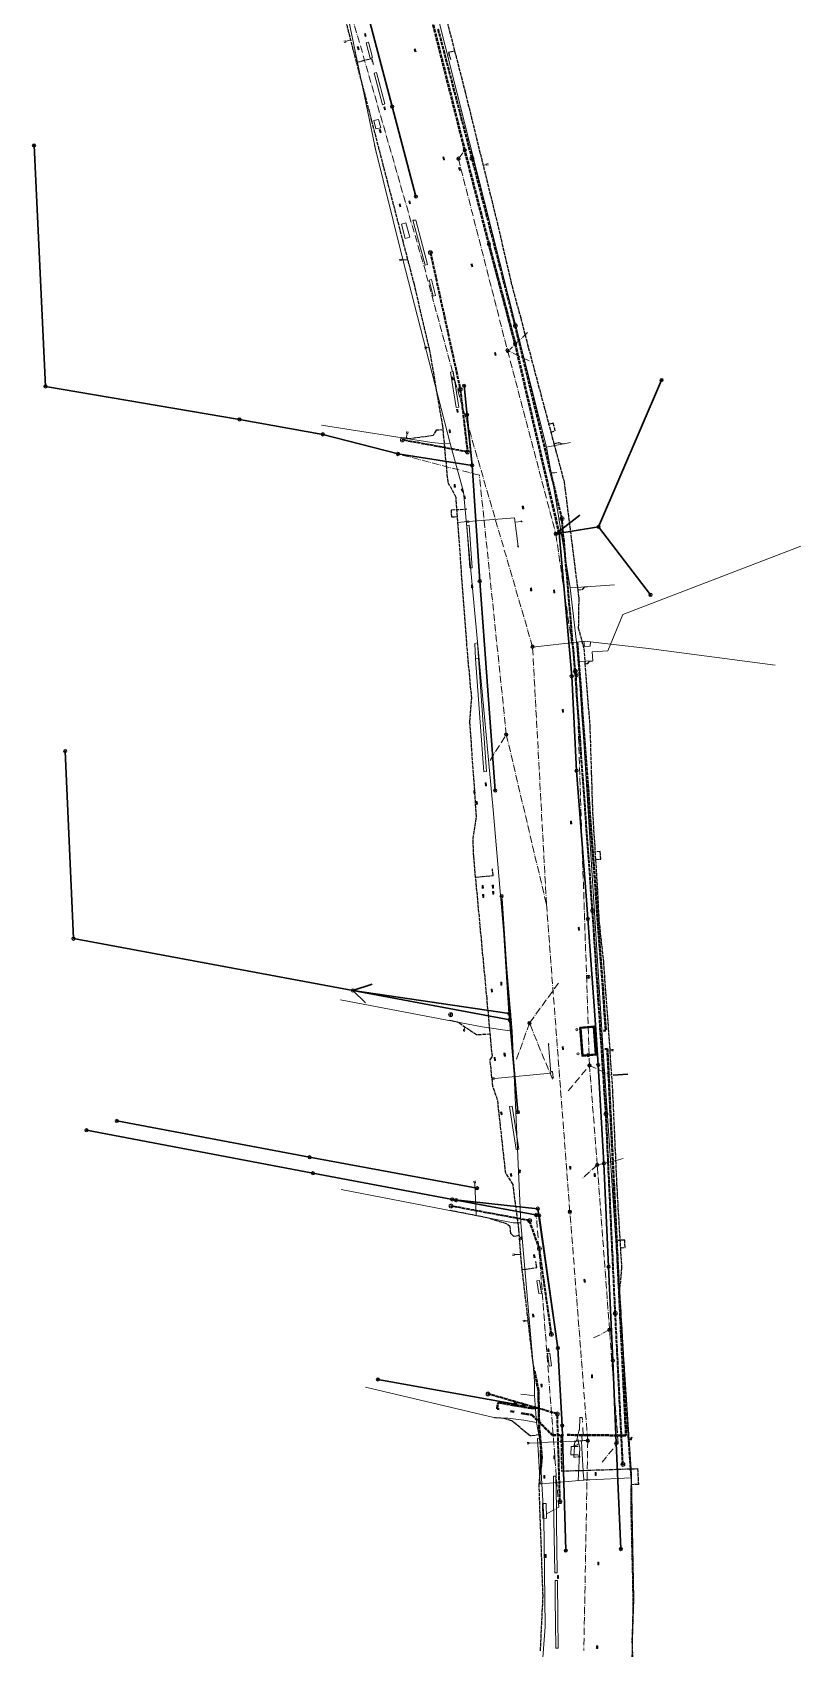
# Model space of a CAD drawing. Header units: metres. Extents: x 105014 to 106600, y 111320 to 118146.
# Drawn here: x 105247 to 105517, y 112180 to 112749 of the extents above; entities that cross this region are included whole.
import ezdxf

# ---------------------------------------------------------------- set-up
doc = ezdxf.new("R2010")
doc.units = ezdxf.units.M
doc.linetypes.add('DASHDOT', pattern=[3.556, 2.54, -0.508, 0, -0.508])
doc.linetypes.add('DASHED', pattern=[1.524, 1.27, -0.254])
for name, color, linetype, lineweight in [('35-RH-ACUE-DOMICILIARIA', 152, 'CONTINUOUS', 9), ('35-RH-ACUE-MATRIZ-PJ', 150, 'DASHED', 40), ('35-RH-ACUE-MENOR-EXIST', 151, 'CONTINUOUS', 13), ('35-RH-ACUE-MENOR-PROY', 5, 'DASHED', 25), ('35-RH-ACUE-NODOS', 5, 'CONTINUOUS', 13), ('35-RH-ACUE-PJ-POZOS', 30, 'CONTINUOUS', 30), ('35-RH-PLUV-COLECTOR', 96, 'CONTINUOUS', 30), ('35-RH-PLUV-INTERCEPTOR', 3, 'DASHED', 40), ('35-RH-PLUV-NODOS', 94, 'CONTINUOUS', 13), ('35-RH-PLUV-RETIRO', 8, 'DASHDOT', 13), ('35-RH-SUDS-ZONAS', 92, 'CONTINUOUS', 20), ('36-RH-SAN-COLECTOR-PROY', 6, 'DASHED', 35), ('36-RH-SAN-POZOS', 216, 'CONTINUOUS', 13)]:
    doc.layers.add(name, color=color, linetype=linetype, lineweight=lineweight)

# ---------------------------------------------------------------- blocks, each defined once
blk = doc.blocks.new('NODO_ACUE')
blk.add_circle((0, 0), 0.4)
blk = doc.blocks.new('POZO_SAN')
for p, q in [((-0.5, 0), (0.5, 0)), ((0, -0.5), (0, 0.5))]:
    blk.add_line(p, q)
blk.add_circle((0, 0), 0.7)
blk = doc.blocks.new('POZO_PLUV')
for p, q in [((-0.42, -0.42), (0.42, 0.42)), ((-0.42, 0.42), (0.42, -0.42))]:
    blk.add_line(p, q)
blk.add_circle((0, 0), 0.6)
blk = doc.blocks.new('SUMIDERO')
for p, q in [((-0.25, -0.2), (-0.25, 0.2)), ((0, -0.2), (0, 0.2)), ((0.25, -0.2), (0.25, 0.2))]:
    blk.add_line(p, q)
blk.add_lwpolyline([(-0.5, -0.2), (0.5, -0.2), (0.5, 0.2), (-0.5, 0.2)], close=True)

msp = doc.modelspace()

# ---------------------------------------------------------------- linework, layer by layer
at = {"layer": '35-RH-ACUE-DOMICILIARIA'}
for points in [[(105356.6351, 112745.9242), (105357.2532, 112746.0901), (105357.3721, 112745.6471), (105356.754, 112745.4812)], [(105357.3127, 112745.8686), (105359.129, 112746.4008)], [(105406.8675, 112702.5178), (105405.7089, 112702.2152)], [(105407.5433, 112702.4442), (105406.921, 112702.2948), (105406.8139, 112702.7408), (105407.4363, 112702.8902)], [(105376.1721, 112669.1068), (105376.8029, 112669.2149), (105376.8804, 112668.7628), (105376.2496, 112668.6547)], [(105376.8416, 112668.9889), (105379.2533, 112669.05)], [(105385.0627, 112638.1958), (105385.6771, 112638.375), (105385.8055, 112637.9346), (105385.1911, 112637.7555)], [(105385.7413, 112638.1548), (105386.6747, 112638.2501)], [(105378.931, 112607.9446), (105378.6114, 112606.2131)], [(105379.29, 112608.522), (105379.1552, 112607.8963), (105378.7069, 112607.9929), (105378.8416, 112608.6185)], [(105400.0682, 112576.8956), (105396.8124, 112576.6256)], [(105400.7289, 112576.7265), (105400.0922, 112576.6613), (105400.0455, 112577.1176), (105400.6822, 112577.1828)], [(105400.7062, 112576.9485), (105416.7227, 112578.2769), (105418.0372, 112568.1384)], [(105416.928, 112576.6932), (105419.1921, 112576.9519)], [(105419.0227, 112577.1358), (105419.3615, 112576.7681)], [(105419.0984, 112577.2055), (105419.4372, 112576.8378)], [(105417.7715, 112568.1881), (105418.191, 112567.916)], [(105417.8275, 112568.2744), (105418.247, 112568.0023)], [(105398.728, 112397.5825), (105398.8382, 112398.213), (105399.29, 112398.134), (105399.1798, 112397.5035)], [(105399.0641, 112398.1735), (105399.1103, 112398.8256)], [(105409.7174, 112380.9823), (105429.5464, 112382.853), (105428.7086, 112393.0505)], [(105428.5392, 112393.2344), (105428.878, 112392.8667)], [(105428.6149, 112393.3041), (105428.9537, 112392.9364)], [(105450.9563, 112390.9692), (105450.2362, 112390.9836)], [(105451.5881, 112390.718), (105450.9485, 112390.74), (105450.9642, 112391.1984), (105451.6038, 112391.1764)], [(105409.0802, 112380.9222), (105408.8263, 112380.8982)], [(105409.7397, 112380.7648), (105409.103, 112380.6996), (105409.0563, 112381.1558), (105409.693, 112381.2211)], [(105429.5048, 112383.3593), (105430.1227, 112383.4174), (105430.3052, 112381.3107)], [(105430.0601, 112381.4248), (105430.3989, 112381.0571)], [(105430.1358, 112381.4946), (105430.4747, 112381.1269)], [(105402.9021, 112344.9025), (105403.0057, 112344.271), (105402.5531, 112344.1967), (105402.4495, 112344.8283)], [(105402.7794, 112344.2339), (105403.2501, 112332.6862)], [(105416.0208, 112319.146), (105416.6557, 112319.2262), (105416.7132, 112318.7712), (105416.0783, 112318.6909)], [(105416.6845, 112318.9987), (105418.9621, 112319.0441)], [(105419.676, 112295.7908), (105420.3116, 112295.8658), (105420.3653, 112295.4103), (105419.7297, 112295.3353)], [(105420.3385, 112295.6381), (105421.5667, 112295.6453)], [(105421.1455, 112252.8556), (105421.7843, 112252.8958), (105421.8131, 112252.438), (105421.1743, 112252.3978)], [(105421.7987, 112252.6669), (105425.9058, 112252.69)]]:
    msp.add_lwpolyline(points, dxfattribs=at)
at = {"layer": '35-RH-ACUE-MATRIZ-PJ'}
for points in [[(105438.8034, 112534.6229), (105448.9039, 112397.7856), (105448.0571, 112397.7231)], [(105448.5013, 112391.2987), (105449.415, 112391.3706), (105455.9633, 112255.3287), (105435.2585, 112255.5268)], [(105425.3688, 112260.2731), (105425.1451, 112271.0671), (105423.8222, 112277.9697)], [(105411.3268, 112264.5788), (105410.5731, 112264.7085), (105410.9669, 112266.9416), (105422.5846, 112264.8927), (105425.2706, 112265.0137)], [(105416.6038, 112263.6586), (105415.3645, 112263.8667)], [(105419.0797, 112263.2083), (105422.8601, 112262.5416), (105430.0608, 112255.4682), (105433.9461, 112255.503)], [(105425.8054, 112242.2479), (105426.3104, 112247.5302), (105425.8836, 112252.9738), (105425.4163, 112257.981), (105425.3771, 112259.8732)]]:
    msp.add_lwpolyline(points, dxfattribs=at)
at = {"layer": '35-RH-ACUE-MENOR-EXIST'}
for points in [[(105388.07, 112761.24), (105400.8118, 112710.7836)], [(105388.07, 112761.24), (105400.8118, 112710.7836)], [(105358.3047, 112753.6683), (105368.2054, 112706.2943)], [(105367.436, 112709.3764), (105377.3653, 112669.5964)], [(105400.8118, 112710.7836), (105427.99, 112603.16)], [(105400.8118, 112710.7836), (105422.059, 112626.6462)], [(105400.8118, 112710.7836), (105427.99, 112603.16)], [(105400.8118, 112710.7836), (105422.059, 112626.6462)], [(105377.3653, 112669.5964), (105394.13, 112604.43)], [(105348.87, 112610.86), (105387.64, 112604.79)], [(105348.87, 112610.86), (105387.64, 112604.79)], [(105387.64, 112604.79), (105392.32, 112604.33), (105394.13, 112604.43)], [(105387.64, 112604.79), (105392.32, 112604.33), (105394.13, 112604.43)], [(105394.13, 112604.43), (105398.76, 112587.34)], [(105394.13, 112604.43), (105398.76, 112587.34)], [(105427.99, 112603.16), (105436.4082, 112604.7976)], [(105427.99, 112603.16), (105429.66, 112594.04)], [(105427.99, 112603.16), (105429.66, 112594.04)], [(105429.66, 112594.04), (105430.82, 112594.13), (105431.682, 112594.143)], [(105429.66, 112594.04), (105430.84, 112587.53)], [(105429.66, 112594.04), (105430.84, 112587.53)], [(105398.76, 112587.34), (105409.23, 112475.44), (105415.93, 112397.57)], [(105398.76, 112587.34), (105409.23, 112475.44), (105415.93, 112397.57)], [(105430.84, 112587.53), (105436.27, 112553.6)], [(105430.84, 112587.53), (105436.27, 112553.6)], [(105439.37, 112527.65), (105444.31, 112527.92), (105444.11, 112531.1), (105449.552, 112531.44), (105454.88, 112544.207), (105517.4282, 112568.3297)], [(105451.9494, 112554.7015), (105440.31, 112553.82), (105436.27, 112553.6)], [(105441.98, 112553.98), (105440.31, 112553.82), (105436.27, 112553.6)], [(105436.27, 112553.6), (105438.5488, 112534.5241), (105439.37, 112527.65)], [(105436.27, 112553.6), (105438.5488, 112534.5241), (105439.37, 112527.65)], [(105423.0155, 112532.7755), (105438.5488, 112534.5241), (105439.49, 112534.63)], [(105439.49, 112534.63), (105441.55, 112534.86), (105445.4027, 112534.409)], [(105441.1138, 112534.8029), (105441.3459, 112532.9894), (105443.3243, 112533.0293), (105443.5118, 112534.6303)], [(105445.4027, 112534.409), (105450.6773, 112533.7915), (105464.87, 112532.13), (105508.4054, 112526.344)], [(105439.37, 112527.65), (105447.77, 112392.29), (105457.86, 112241.68)], [(105355.55, 112408.67), (105405.36, 112399.17)], [(105355.55, 112408.67), (105405.36, 112399.17)], [(105405.36, 112399.17), (105415.93, 112397.57)], [(105405.36, 112399.17), (105415.93, 112397.57)], [(105418.93, 112330.17), (105415.93, 112397.57)], [(105418.93, 112330.17), (105415.93, 112397.57)], [(105413.37, 112330.73), (105355.7077, 112341.8838)], [(105413.37, 112330.73), (105355.7077, 112341.8838)], [(105418.93, 112330.17), (105416.27, 112330.12), (105413.37, 112330.73)], [(105423.8, 112269.3), (105423.8, 112274.23), (105423.54, 112277.52), (105418.93, 112330.17)], [(105364.26, 112272.34), (105409.47, 112261.62), (105414.33, 112261.43), (105419.99, 112260.74)], [(105364.26, 112272.34), (105409.47, 112261.62), (105414.33, 112261.43), (105419.99, 112260.74)], [(105423.8, 112269.3), (105420.19, 112269.76), (105419.01, 112269.9)], [(105423.8, 112269.3), (105420.19, 112269.76), (105419.01, 112269.9)], [(105424.46, 112259.88), (105423.8, 112269.3)], [(105424.46, 112259.88), (105423.8, 112269.3)], [(105419.99, 112260.74), (105424.46, 112259.88)], [(105419.99, 112260.74), (105424.46, 112259.88)], [(105425.56, 112254.34), (105424.46, 112259.88)], [(105425.56, 112254.34), (105424.46, 112259.88)], [(105439.5482, 112257.338), (105439.76, 112261.63)], [(105439.5482, 112257.338), (105439.76, 112261.63)], [(105440.58, 112261.65), (105439.76, 112261.63)], [(105440.58, 112261.65), (105439.76, 112261.63)], [(105440.62, 112260.88), (105440.58, 112261.65)], [(105440.62, 112260.88), (105440.58, 112261.65)], [(105440.64, 112260.45), (105440.67, 112260.02)], [(105440.64, 112260.45), (105440.67, 112260.02)], [(105425.56, 112254.34), (105424.86, 112254.31)], [(105425.56, 112254.34), (105424.86, 112254.31)], [(105424.86, 112254.31), (105425.78, 112238.31)], [(105424.86, 112254.31), (105425.78, 112238.31)], [(105425.62, 112252.82), (105425.56, 112254.34)], [(105425.62, 112252.82), (105425.56, 112254.34)], [(105425.62, 112252.82), (105437.67, 112253.35)], [(105425.62, 112252.82), (105437.67, 112253.35)], [(105437.67, 112253.35), (105437.96, 112253.35)], [(105437.67, 112253.35), (105437.96, 112253.35)], [(105437.9493, 112252.9554), (105437.8111, 112252.5148)], [(105437.9493, 112252.9554), (105437.8111, 112252.5148)], [(105438.0489, 112252.9237), (105437.8536, 112252.9859)], [(105438.0489, 112252.9237), (105437.8536, 112252.9859)], [(105438.0577, 112252.6938), (105437.8624, 112252.756)], [(105438.0577, 112252.6938), (105437.8624, 112252.756)], [(105438.0696, 112253.0522), (105437.9493, 112252.9554)], [(105438.0696, 112253.0522), (105437.9493, 112252.9554)], [(105437.96, 112253.35), (105438.85, 112253.38)], [(105437.96, 112253.35), (105438.85, 112253.38)], [(105438.0036, 112253.1332), (105438.1331, 112252.9744)], [(105438.0036, 112253.1332), (105438.1331, 112252.9744)], [(105438.0696, 112253.0522), (105438.4262, 112253.3457)], [(105438.6636, 112253.7418), (105438.4262, 112253.3457)], [(105438.6636, 112253.7418), (105438.4262, 112253.3457)], [(105438.5786, 112253.7991), (105438.7491, 112253.6853)], [(105438.5786, 112253.7991), (105438.7491, 112253.6853)], [(105439.2215, 112256.4405), (105438.6639, 112253.7422)], [(105439.2215, 112256.4405), (105438.6639, 112253.7422)], [(105439.2215, 112256.4405), (105438.6639, 112253.7422)], [(105438.85, 112253.38), (105439.6, 112253.4)], [(105438.85, 112253.38), (105439.6, 112253.4)], [(105439.1719, 112253.9469), (105439.1898, 112253.623), (105439.7044, 112250.947), (105439.1001, 112239.4532)], [(105439.3131, 112256.7966), (105439.2215, 112256.4405)], [(105439.3131, 112256.7966), (105439.2215, 112256.4405)], [(105439.3887, 112252.5889), (105439.302, 112253.0398)], [(105439.3887, 112252.5889), (105439.302, 112253.0398)], [(105439.3131, 112256.7966), (105439.343, 112256.9133)], [(105439.3131, 112256.7966), (105439.343, 112256.9133)], [(105439.3131, 112256.7966), (105439.343, 112256.9133)], [(105439.3131, 112256.7966), (105439.343, 112256.9133)], [(105439.4094, 112257.0138), (105439.343, 112256.9133)], [(105439.4094, 112257.0138), (105439.343, 112256.9133)], [(105439.4094, 112257.0138), (105439.343, 112256.9133)], [(105439.4094, 112257.0138), (105439.343, 112256.9133)], [(105439.5142, 112256.9866), (105439.3436, 112257.1003)], [(105439.5142, 112256.9866), (105439.3436, 112257.1003)], [(105439.5142, 112256.9866), (105439.3436, 112257.1003)], [(105439.5142, 112256.9866), (105439.3436, 112257.1003)], [(105439.4372, 112257.0561), (105439.3981, 112256.9968)], [(105439.4372, 112257.0561), (105439.3981, 112256.9968)], [(105439.4372, 112257.0561), (105439.3981, 112256.9968)], [(105439.4372, 112257.0561), (105439.3981, 112256.9968)], [(105439.4094, 112257.0138), (105439.4485, 112257.0731)], [(105439.4094, 112257.0138), (105439.4485, 112257.0731)], [(105439.4094, 112257.0138), (105439.4485, 112257.0731)], [(105439.4094, 112257.0138), (105439.4485, 112257.0731)], [(105439.4284, 112257.3538), (105439.6316, 112257.3269)], [(105439.4284, 112257.3538), (105439.6316, 112257.3269)], [(105439.4284, 112257.3538), (105439.6316, 112257.3269)], [(105439.4284, 112257.3538), (105439.6316, 112257.3269)], [(105439.4372, 112257.0561), (105439.5035, 112257.1566)], [(105439.4372, 112257.0561), (105439.5035, 112257.1566)], [(105439.4372, 112257.0561), (105439.5035, 112257.1566)], [(105439.4372, 112257.0561), (105439.5035, 112257.1566)], [(105439.5482, 112257.338), (105439.5035, 112257.1566)], [(105439.5482, 112257.338), (105439.5035, 112257.1566)], [(105439.5482, 112257.338), (105439.5035, 112257.1566)], [(105439.5482, 112257.338), (105439.5035, 112257.1566)], [(105439.6, 112253.4), (105440.27, 112253.42)], [(105439.6, 112253.4), (105440.27, 112253.42)], [(105440.55, 112253.44), (105440.27, 112253.42)], [(105440.55, 112253.44), (105440.27, 112253.42)], [(105440.47, 112250.83), (105440.27, 112253.42)], [(105440.55, 112253.44), (105440.43, 112254.97), (105440.88, 112255.72), (105440.78, 112257.68)], [(105440.8, 112253.46), (105440.55, 112253.44)], [(105440.8, 112253.46), (105440.55, 112253.44)], [(105440.76, 112258.1), (105440.78, 112257.68)], [(105440.76, 112258.1), (105440.78, 112257.68)], [(105440.8, 112253.46), (105441.18, 112253.51)], [(105440.8, 112253.46), (105441.18, 112253.51)], [(105441.18, 112253.51), (105441.49, 112253.55)], [(105441.18, 112253.51), (105441.49, 112253.55)], [(105441.49, 112253.55), (105441.67, 112253.58)], [(105441.49, 112253.55), (105441.67, 112253.58)], [(105441.67, 112253.58), (105442.37, 112253.62)], [(105441.67, 112253.58), (105442.37, 112253.62)], [(105442.37, 112253.62), (105442.55, 112253.61)], [(105442.37, 112253.62), (105442.55, 112253.61)], [(105425.71, 112248.61), (105425.72, 112250.13)], [(105425.71, 112248.61), (105425.72, 112250.13)], [(105427.55, 112188.05), (105427.04, 112226.54), (105426.3279, 112238.3567), (105425.71, 112248.61)], [(105439.0978, 112248.5156), (105436.5983, 112248.5621), (105436.6522, 112251.4616), (105439.1517, 112251.4151)], [(105439.0978, 112248.5156), (105436.5983, 112248.5621), (105436.6522, 112251.4616), (105439.1517, 112251.4151)], [(105439.0978, 112248.5156), (105436.5983, 112248.5621), (105436.6522, 112251.4616), (105439.1517, 112251.4151)], [(105439.0978, 112248.5156), (105436.5983, 112248.5621), (105436.6522, 112251.4616), (105439.1517, 112251.4151)], [(105439.0978, 112248.5156), (105436.5983, 112248.5621), (105436.6522, 112251.4616), (105439.1517, 112251.4151)], [(105439.0978, 112248.5156), (105436.5983, 112248.5621), (105436.6522, 112251.4616), (105439.1517, 112251.4151)], [(105437.6953, 112248.1688), (105437.4904, 112248.1643)], [(105437.6953, 112248.1688), (105437.4904, 112248.1643)], [(105437.6953, 112248.1688), (105437.4904, 112248.1643)], [(105437.6953, 112248.1688), (105437.4904, 112248.1643)], [(105437.7975, 112251.3924), (105437.5928, 112248.1665)], [(105437.7975, 112251.3924), (105437.5928, 112248.1665)], [(105437.7975, 112251.3924), (105437.5928, 112248.1665)], [(105437.7975, 112251.3924), (105437.5928, 112248.1665)], [(105437.5928, 112248.1665), (105437.6031, 112247.7049)], [(105437.5928, 112248.1665), (105437.6031, 112247.7049)], [(105437.5928, 112248.1665), (105437.6031, 112247.7049)], [(105437.5928, 112248.1665), (105437.6031, 112247.7049)], [(105438.0648, 112247.7152), (105437.6031, 112247.7049)], [(105438.0648, 112247.7152), (105437.6031, 112247.7049)], [(105438.0648, 112247.7152), (105437.6031, 112247.7049)], [(105438.0648, 112247.7152), (105437.6031, 112247.7049)], [(105437.6525, 112251.7474), (105437.9261, 112251.7239), (105437.8128, 112252.0092), (105437.6525, 112251.7474)], [(105437.6525, 112251.7474), (105437.9261, 112251.7239), (105437.8128, 112252.0092), (105437.6525, 112251.7474)], [(105437.6525, 112251.7474), (105437.9261, 112251.7239), (105437.8128, 112252.0092), (105437.6525, 112251.7474)], [(105437.6525, 112251.7474), (105437.9261, 112251.7239), (105437.8128, 112252.0092), (105437.6525, 112251.7474)], [(105437.6945, 112251.398), (105437.9005, 112251.3868)], [(105437.6945, 112251.398), (105437.9005, 112251.3868)], [(105437.6996, 112252.2945), (105437.9731, 112252.271), (105437.8128, 112252.0092), (105437.6996, 112252.2945)], [(105437.6996, 112252.2945), (105437.9731, 112252.271), (105437.8128, 112252.0092), (105437.6996, 112252.2945)], [(105437.6996, 112252.2945), (105437.9731, 112252.271), (105437.8128, 112252.0092), (105437.6996, 112252.2945)], [(105437.6996, 112252.2945), (105437.9731, 112252.271), (105437.8128, 112252.0092), (105437.6996, 112252.2945)], [(105437.7132, 112252.1466), (105437.9195, 112252.1474)], [(105437.7132, 112252.1466), (105437.9195, 112252.1474)], [(105437.7132, 112252.1466), (105437.9195, 112252.1474)], [(105437.7132, 112252.1466), (105437.9195, 112252.1474)], [(105437.9313, 112252.0517), (105437.7263, 112252.0539)], [(105437.9313, 112252.0517), (105437.7263, 112252.0539)], [(105437.7282, 112252.016), (105437.9342, 112252.0047)], [(105437.7282, 112252.016), (105437.9342, 112252.0047)], [(105437.9401, 112251.8218), (105437.7351, 112251.824)], [(105437.9401, 112251.8218), (105437.7351, 112251.824)], [(105437.7975, 112251.3924), (105437.8312, 112252.0104)], [(105437.7975, 112251.3924), (105437.8312, 112252.0104)], [(105437.8288, 112252.0533), (105437.8111, 112252.5148)], [(105437.8128, 112252.0092), (105437.8199, 112252.2849)], [(105437.8128, 112252.0092), (105437.8199, 112252.2849)], [(105437.8128, 112252.0092), (105437.8199, 112252.2849)], [(105437.8128, 112252.0092), (105437.8199, 112252.2849)], [(105438.127, 112251.6843), (105437.8144, 112251.7014)], [(105438.127, 112251.6843), (105437.8144, 112251.7014)], [(105438.127, 112251.6843), (105437.8144, 112251.7014)], [(105438.127, 112251.6843), (105437.8144, 112251.7014)], [(105438.127, 112251.6843), (105437.8144, 112251.7014)], [(105438.127, 112251.6843), (105437.8144, 112251.7014)], [(105437.8376, 112251.8234), (105437.8199, 112252.2849)], [(105437.8376, 112251.8234), (105437.8199, 112252.2849)], [(105438.0625, 112247.8176), (105438.0671, 112247.6127)], [(105438.0625, 112247.8176), (105438.0671, 112247.6127)], [(105438.0625, 112247.8176), (105438.0671, 112247.6127)], [(105438.0625, 112247.8176), (105438.0671, 112247.6127)], [(105438.0648, 112247.7148), (105439.463, 112247.7763)], [(105438.0648, 112247.7148), (105439.463, 112247.7763)], [(105438.0648, 112247.7148), (105439.943, 112247.7718)], [(105438.0648, 112247.7148), (105439.943, 112247.7718)], [(105438.0648, 112247.7148), (105439.943, 112247.7718)], [(105438.0648, 112247.7148), (105439.943, 112247.7718)], [(105438.1214, 112251.5813), (105438.1326, 112251.7873)], [(105438.1214, 112251.5813), (105438.1326, 112251.7873)], [(105438.1214, 112251.5813), (105438.1326, 112251.7873)], [(105438.1214, 112251.5813), (105438.1326, 112251.7873)], [(105438.1214, 112251.5813), (105438.1326, 112251.7873)], [(105438.1214, 112251.5813), (105438.1326, 112251.7873)], [(105438.127, 112251.6843), (105438.7312, 112252.0488)], [(105438.127, 112251.6843), (105438.7312, 112252.0488)], [(105438.127, 112251.6843), (105438.7312, 112252.0488)], [(105438.127, 112251.6843), (105438.7312, 112252.0488)], [(105439.1396, 112252.2259), (105438.7312, 112252.0488)], [(105439.1396, 112252.2259), (105438.7312, 112252.0488)], [(105439.1396, 112252.2259), (105438.7312, 112252.0488)], [(105439.1396, 112252.2259), (105438.7312, 112252.0488)], [(105439.1202, 112252.3272), (105439.1591, 112252.1246)], [(105439.1202, 112252.3272), (105439.1591, 112252.1246)], [(105439.1396, 112252.2259), (105439.4471, 112252.285)], [(105439.1396, 112252.2259), (105439.4471, 112252.285)], [(105439.49, 112252.6083), (105439.2874, 112252.5694)], [(105439.49, 112252.6083), (105439.2874, 112252.5694)], [(105439.2946, 112247.8201), (105439.5682, 112247.7966), (105439.4549, 112248.0819), (105439.2946, 112247.8201)], [(105439.2946, 112247.8201), (105439.5682, 112247.7966), (105439.4549, 112248.0819), (105439.2946, 112247.8201)], [(105439.3417, 112248.3672), (105439.6152, 112248.3437), (105439.4549, 112248.0819), (105439.3417, 112248.3672)], [(105439.3417, 112248.3672), (105439.6152, 112248.3437), (105439.4549, 112248.0819), (105439.3417, 112248.3672)], [(105439.3417, 112248.3672), (105439.6152, 112248.3437), (105439.4549, 112248.0819), (105439.3417, 112248.3672)], [(105439.3417, 112248.3672), (105439.6152, 112248.3437), (105439.4549, 112248.0819), (105439.3417, 112248.3672)], [(105439.3887, 112252.5889), (105439.5055, 112251.9811)], [(105439.3887, 112252.5889), (105439.5055, 112251.9811)], [(105439.6068, 112252.0006), (105439.4042, 112251.9616)], [(105439.6068, 112252.0006), (105439.4042, 112251.9616)], [(105441.07, 112240.32), (105441.03, 112240.75), (105440.47, 112250.83)], [(105457.86, 112241.68), (105457.89, 112240.46)], [(105457.86, 112241.68), (105457.89, 112240.46)], [(105425.78, 112238.31), (105426.3279, 112238.3567), (105440.91, 112239.6)], [(105440.91, 112239.6), (105441.14, 112239.63)], [(105440.91, 112239.6), (105441.14, 112239.63)], [(105441.14, 112239.63), (105441.07, 112240.32)], [(105441.14, 112239.63), (105441.07, 112240.32)], [(105441.14, 112239.63), (105441.5, 112239.68)], [(105441.14, 112239.63), (105441.5, 112239.68)], [(105441.5, 112239.68), (105442.5056, 112239.7279), (105443.2333, 112239.7625), (105457.89, 112240.46)], [(105457.89, 112240.46), (105458.71, 112197.91)], [(105457.89, 112240.46), (105458.71, 112197.91)], [(105458.71, 112197.91), (105457.99, 112176.35), (105457.74, 112172.36), (105454, 112120.94), (105452.1, 112096.01)], [(105426.42, 112174.13), (105427.55, 112188.05)]]:
    msp.add_lwpolyline(points, dxfattribs=at)
at = {"layer": '35-RH-ACUE-MENOR-PROY'}
for points in [[(105386.9695, 112776.3861), (105395.6709, 112742.5019), (105399.2767, 112728.4609), (105410.5995, 112682.2575), (105415.7658, 112660.094), (105418.9178, 112648.5512), (105421.5892, 112638.264), (105429.5184, 112608.4388), (105430.6204, 112604.2971), (105431.19, 112602.1617), (105434.1838, 112590.9043), (105434.4311, 112588.9437), (105436.993, 112568.6972), (105438.9787, 112552.8903), (105439.3505, 112549.9408), (105439.1756, 112539.5811), (105441.0873, 112532.3053), (105441.5126, 112526.9139), (105443.2499, 112504.8526), (105443.757, 112488.3428), (105444.1848, 112474.5592), (105445.8461, 112448.3893), (105446.4193, 112436.6448), (105448.0086, 112422.0056), (105449.7275, 112398.5468), (105451.2002, 112376.6355), (105451.4097, 112371.9678), (105452.6574, 112344.0199), (105452.8697, 112339.8332), (105453.9853, 112321.377), (105454.4104, 112314.3454), (105453.6523, 112306.3473), (105455.6594, 112272.607), (105456.64, 112255.0476), (105456.7908, 112252.5526), (105457.7426, 112239.8133), (105457.6296, 112230.4518), (105458.2562, 112204.2735), (105458.4003, 112193.8377), (105458.0398, 112182.8876), (105458.4851, 112170.9065)], [(105425.8733, 112179.5634), (105426.7743, 112198.9107), (105425.386, 112237.8607), (105426.3104, 112247.5302), (105425.8836, 112252.9738), (105425.4163, 112257.981), (105425.1451, 112271.0671), (105423.2867, 112280.7637), (105419.456, 112313.7169), (105419.2036, 112315.8822), (105419.2036, 112315.8822), (105418.2859, 112327.8361), (105416.2109, 112343.5978), (105413.6258, 112347.6863), (105410.7976, 112373.4364), (105409.117, 112378.1429), (105408.1293, 112387.5048), (105408.9534, 112388.6878), (105408.4228, 112394.349), (105408.1027, 112397.7786), (105407.0593, 112408.9612), (105403.0638, 112451.8022), (105402.391, 112458.99), (105402.1558, 112465.2598), (105403.3644, 112473.1563), (105401.0202, 112506.4932), (105401.6796, 112514.7038), (105400.01, 112532.9105), (105396.669, 112578.5867), (105396.1671, 112585.4477), (105393.335, 112590.8122), (105393.0405, 112593.968), (105391.8703, 112606.5091), (105391.4922, 112610.5612), (105386.9627, 112637.0243), (105381.4929, 112660.3032), (105377.6331, 112675.163), (105370.691, 112701.8888), (105366.544, 112717.8541), (105361.1677, 112738.5522), (105358.4748, 112748.9194), (105356.9812, 112755.3645)], [(105395.6709, 112742.5019), (105394.6038, 112742.216), (105393.5367, 112741.9301), (105394.1832, 112739.578)], [(105361.1676, 112738.5522), (105362.8303, 112738.984), (105366.4667, 112739.9286), (105367.0295, 112737.7244)], [(105429.5184, 112608.4388), (105431.0891, 112608.8547), (105430.3829, 112611.5415), (105428.6046, 112611.0597)], [(105391.614, 112609.2562), (105389.1282, 112609.0338), (105388.0791, 112607.1769), (105379.9056, 112606.041), (105379.9056, 112606.041), (105376.8088, 112606.4858)], [(105430.6204, 112604.2971), (105432.4196, 112604.7532), (105433.2848, 112604.2384), (105434.1619, 112604.3675)], [(105396.669, 112578.5867), (105395.6689, 112578.5302), (105394.6688, 112578.4736), (105394.5194, 112581.0503), (105399.9111, 112581.3706)], [(105438.9787, 112552.8903), (105440.8204, 112553.1217), (105441.4738, 112553.9294), (105442.4625, 112554.0356)], [(105441.5126, 112526.9139), (105442.0387, 112526.9546), (105442.5648, 112526.9952), (105443.177, 112527.8461), (105444.1702, 112527.8901)], [(105445.2339, 112458.0341), (105447.0996, 112458.1356), (105446.9162, 112460.791), (105444.4703, 112460.6395)], [(105403.0638, 112451.8022), (105405.2954, 112452.0234), (105409.1676, 112452.4072), (105408.9518, 112454.736)], [(105408.2167, 112396.557), (105403.3788, 112396.2679), (105396.6158, 112400.8117), (105393.8422, 112401.3487)], [(105418.4524, 112325.667), (105417.3612, 112325.5244), (105416.4627, 112325.407), (105415.4411, 112326.333), (105415.2427, 112328.7133), (105413.8633, 112329.8572), (105407.0441, 112331.9641), (105394.1484, 112334.4481), (105394.1484, 112334.4481)], [(105453.9828, 112321.3811), (105455.6379, 112321.4711), (105455.5038, 112324.0804), (105454.0737, 112323.9962), (105453.1693, 112323.9439)], [(105419.456, 112313.7169), (105420.8166, 112313.908), (105424.5459, 112314.4318), (105424.2519, 112316.6119)], [(105411.3268, 112264.5788), (105410.5731, 112264.7085), (105410.9669, 112266.9416), (105422.5846, 112264.8927), (105425.2706, 112265.0137)], [(105425.6465, 112255.5141), (105422.1852, 112255.1911), (105415.7633, 112260.5168), (105413.1073, 112261.3374), (105409.6748, 112261.5832)], [(105416.6038, 112263.6586), (105415.3645, 112263.8667)], [(105419.0797, 112263.2083), (105422.8601, 112262.5416), (105430.0608, 112255.4682), (105433.9461, 112255.503)], [(105433.0409, 112255.4949), (105433.2702, 112242.8163)], [(105433.2702, 112242.8163), (105433.2702, 112242.8163), (105458.9658, 112243.6396), (105460.0294, 112243.6736), (105460.3373, 112238.0514), (105457.724, 112238.0148)]]:
    msp.add_lwpolyline(points, dxfattribs=at)
at = {"layer": '35-RH-ACUE-PJ-POZOS'}
for points in [[(105439.7624, 112398.9421), (105444.849, 112399.3109), (105445.5801, 112389.2274), (105440.4935, 112388.8586), (105439.7624, 112398.9421)], [(105440.0833, 112398.6646), (105444.5715, 112398.99), (105445.2592, 112389.5049), (105440.771, 112389.1795), (105440.0833, 112398.6646)]]:
    msp.add_lwpolyline(points, close=True, dxfattribs=at)
at = {"layer": '35-RH-PLUV-COLECTOR'}
for points in [[(105373.6746, 112722.9308), (105365.2989, 112754.5805)], [(105373.6746, 112722.9308), (105365.2989, 112754.5805)], [(105382.0503, 112691.2812), (105373.6746, 112722.9308)], [(105382.0503, 112691.2812), (105373.6746, 112722.9308)], [(105251.687, 112624.491), (105247.6802, 112709.3021)], [(105319.953, 112612.862), (105251.687, 112624.491)], [(105398.9786, 112624.7271), (105401.83, 112596.71)], [(105446.3089, 112575.058), (105468.4865, 112626.7188)], [(105349.296, 112607.617), (105319.953, 112612.862)], [(105400.0139, 112614.4714), (105401.83, 112596.71)], [(105375.7435, 112600.7139), (105349.296, 112607.617)], [(105401.83, 112596.71), (105375.732, 112600.707)], [(105401.83, 112596.71), (105375.732, 112600.707)], [(105404.4791, 112556.0109), (105401.83, 112596.71)], [(105404.4791, 112556.0109), (105401.83, 112596.71)], [(105439.7452, 112579.1428), (105431.2659, 112572.6146), (105446.3089, 112575.058)], [(105436.8514, 112522.498), (105432.4202, 112572.8773)], [(105436.8514, 112522.498), (105432.4202, 112572.8773)], [(105446.3089, 112575.058), (105464.573, 112551.139)], [(105409.9553, 112482.2666), (105404.4791, 112556.0109)], [(105409.9553, 112482.2666), (105404.4791, 112556.0109)], [(105438.5737, 112489.262), (105436.8514, 112522.498)], [(105438.5737, 112489.262), (105436.8514, 112522.498)], [(105258.648, 112496.174), (105261.514, 112430.163), (105261.514, 112430.163)], [(105442.0197, 112443.6875), (105438.5737, 112489.262)], [(105442.0197, 112443.6875), (105438.5737, 112489.262)], [(105412.2189, 112444.2585), (105415.04, 112401.58)], [(105412.2189, 112444.2585), (105414.8977, 112403.7757)], [(105445.1148, 112401.6486), (105442.0197, 112443.66)], [(105445.1148, 112401.6486), (105442.0197, 112443.66)], [(105261.514, 112430.163), (105359.873, 112411.906), (105359.873, 112411.906)], [(105359.873, 112411.906), (105366.6571, 112414.118)], [(105415.04, 112401.58), (105359.873, 112411.906)], [(105359.873, 112411.906), (105364.3423, 112407.6162)], [(105414.8977, 112403.7757), (105359.873, 112411.906)], [(105417.9071, 112369.0944), (105414.8977, 112403.7757)], [(105417.9071, 112369.0944), (105415.04, 112401.58)], [(105446.215, 112385.7342), (105445.1148, 112401.6486)], [(105446.215, 112385.7342), (105445.1148, 112401.6486)], [(105448.1914, 112351.0878), (105446.2154, 112385.7276)], [(105448.1914, 112351.0878), (105446.2154, 112385.7276)], [(105451.4912, 112382.1822), (105456.6353, 112382.4376)], [(105345.805, 112347.617), (105266.091, 112362.734)], [(105344.619, 112353.236), (105344.619, 112353.236), (105276.805, 112366.017)], [(105403.562, 112342.324), (105344.619, 112353.236)], [(105449.8512, 112314.7036), (105448.1914, 112351.0878)], [(105449.8512, 112314.7036), (105448.1914, 112351.0878)], [(105396.15, 112338.16), (105345.805, 112347.617)], [(105424.8994, 112335.1395), (105394.8079, 112338.4121)], [(105425.3853, 112332.7754), (105396.15, 112338.16)], [(105431.9899, 112286.1011), (105424.8994, 112335.1395)], [(105431.9899, 112286.1011), (105425.3853, 112332.7754)], [(105451.3249, 112281.6856), (105449.8512, 112314.7036)], [(105451.3249, 112281.6856), (105449.8512, 112314.7036)], [(105433.526, 112258.8036), (105431.9899, 112286.1011)], [(105433.526, 112258.8036), (105431.9899, 112286.1011)], [(105452.5323, 112252.6777), (105451.3249, 112281.6856)], [(105452.5323, 112252.6777), (105451.3249, 112281.6856)], [(105368.668, 112275.0489), (105416.9769, 112266.3835)], [(105434.7519, 112214.8238), (105433.526, 112258.8036)], [(105434.7519, 112214.8238), (105433.526, 112258.8036)], [(105454.1709, 112215.3985), (105452.5323, 112252.6777)], [(105454.1709, 112215.3985), (105452.5323, 112252.6777)]]:
    msp.add_lwpolyline(points, dxfattribs=at)
at = {"layer": '35-RH-PLUV-INTERCEPTOR'}
for points in [[(105399.2142, 112707.5861), (105387.7272, 112753.319)], [(105399.2142, 112707.5861), (105387.7272, 112753.319)], [(105407.7237, 112674.5474), (105399.2142, 112707.5861)], [(105407.7237, 112674.5474), (105399.2142, 112707.5861)], [(105417.3289, 112638.1433), (105407.7237, 112674.5474)], [(105416.9652, 112639.4985), (105407.7237, 112674.5474)], [(105432.4202, 112572.8773), (105416.9652, 112639.4985)], [(105432.4202, 112572.8773), (105416.9652, 112639.4985)]]:
    msp.add_lwpolyline(points, dxfattribs=at)
at = {"layer": '35-RH-PLUV-RETIRO'}
for points in [[(105395.8897, 112626.0572), (105385.4752, 112664.6562), (105357.5654, 112761.4292)], [(105396.9799, 112704.6254), (105399.2142, 112707.5861)], [(105396.9799, 112704.6254), (105414.2869, 112637.0705)], [(105421.3527, 112643.4759), (105415.0555, 112637.4334)], [(105414.2869, 112637.0705), (105431.2659, 112572.6146)], [(105421.9347, 112633.5287), (105414.2869, 112637.0705)], [(105423.0785, 112532.8965), (105395.8897, 112626.0572)], [(105404.3842, 112593.2383), (105375.7435, 112600.7139)], [(105413.8422, 112501.9783), (105404.3842, 112593.2383)], [(105438.529, 112522.8847), (105438.529, 112522.8847), (105431.2659, 112572.6146)], [(105436.204, 112334.0446), (105427.9842, 112442.2704), (105423.0785, 112532.8965)], [(105435.6112, 112376.5965), (105443.113, 112385.5473), (105438.529, 112522.8847)], [(105408.127, 112492.8728), (105413.8422, 112501.9783), (105427.9408, 112442.3055)], [(105432.2151, 112414.5189), (105421.9838, 112400.4489)], [(105430.0738, 112380.6797), (105421.9838, 112400.4489), (105417.4877, 112387.8042)], [(105445.8469, 112350.5038), (105443.113, 112385.5473)], [(105443.113, 112385.5473), (105450.6389, 112382.0996)], [(105444.5776, 112289.6456), (105450.1717, 112292.5202), (105445.8469, 112350.5038), (105440.391, 112345.6559)], [(105454.941, 112352.7621), (105445.8469, 112350.5038)], [(105432.2809, 112230.0736), (105424.4084, 112332.9187)], [(105442.4944, 112253.4987), (105436.2296, 112334.2504)], [(105453.1912, 112252.6452), (105450.1717, 112292.5202)], [(105416.9769, 112266.3834), (105419.9399, 112265.852)], [(105442.4944, 112253.4987), (105441.1268, 112179.674)], [(105447.5228, 112245.9109), (105452.5902, 112252.0441)], [(105428.2067, 112227.9061), (105432.2809, 112230.0736)]]:
    msp.add_lwpolyline(points, dxfattribs=at)
at = {"layer": '35-RH-SUDS-ZONAS'}
for points in [[(105365.3828, 112745.5896), (105366.7944, 112740.2738), (105365.9246, 112740.0428), (105364.5129, 112745.3586), (105365.3828, 112745.5896)], [(105365.3828, 112745.5896), (105366.7944, 112740.2738), (105365.9246, 112740.0428), (105364.5129, 112745.3586), (105365.3828, 112745.5896)], [(105365.3828, 112745.5896), (105366.7944, 112740.2738), (105365.9246, 112740.0428), (105364.5129, 112745.3586), (105365.3828, 112745.5896)], [(105365.3828, 112745.5896), (105366.7944, 112740.2738), (105365.9246, 112740.0428), (105364.5129, 112745.3586), (105365.3828, 112745.5896)], [(105368.2061, 112734.9581), (105367.3362, 112734.7271), (105370.3243, 112723.5744), (105371.1306, 112723.8824), (105368.2061, 112734.9581)], [(105368.2061, 112734.9581), (105367.3362, 112734.7271), (105370.3243, 112723.5744), (105371.1306, 112723.8824), (105368.2061, 112734.9581)], [(105368.2061, 112734.9581), (105367.3362, 112734.7271), (105370.3243, 112723.5744), (105371.1306, 112723.8824), (105368.2061, 112734.9581)], [(105368.2061, 112734.9581), (105367.3362, 112734.7271), (105370.3243, 112723.5744), (105371.1306, 112723.8824), (105368.2061, 112734.9581)], [(105368.8601, 112718.4692), (105369.6641, 112715.5224), (105367.973, 112715.0734), (105367.2658, 112718.0458), (105368.8601, 112718.4692)], [(105368.8601, 112718.4692), (105369.6641, 112715.5224), (105367.973, 112715.0734), (105367.2658, 112718.0458), (105368.8601, 112718.4692)], [(105368.8601, 112718.4692), (105369.6641, 112715.5224), (105367.973, 112715.0734), (105367.2658, 112718.0458), (105368.8601, 112718.4692)], [(105368.8601, 112718.4692), (105369.6641, 112715.5224), (105367.973, 112715.0734), (105367.2658, 112718.0458), (105368.8601, 112718.4692)], [(105378.5353, 112682.0364), (105379.8699, 112677.0106), (105378.276, 112676.5873), (105376.9414, 112681.6131), (105378.5353, 112682.0364)], [(105378.5353, 112682.0364), (105379.8699, 112677.0106), (105378.276, 112676.5873), (105376.9414, 112681.6131), (105378.5353, 112682.0364)], [(105378.5353, 112682.0364), (105379.8699, 112677.0106), (105378.276, 112676.5873), (105376.9414, 112681.6131), (105378.5353, 112682.0364)], [(105378.5353, 112682.0364), (105379.8699, 112677.0106), (105378.276, 112676.5873), (105376.9414, 112681.6131), (105378.5353, 112682.0364)], [(105382, 112683), (105386.1477, 112667.3866), (105385.277, 112667.1587), (105381, 112683), (105382, 112683)], [(105382, 112683), (105386.1477, 112667.3866), (105385.277, 112667.1587), (105381, 112683), (105382, 112683)], [(105382, 112683), (105386.1477, 112667.3866), (105385.277, 112667.1587), (105381, 112683), (105382, 112683)], [(105382, 112683), (105386.1477, 112667.3866), (105385.277, 112667.1587), (105381, 112683), (105382, 112683)], [(105388.9735, 112656.5081), (105387.5406, 112662.0659), (105386.6732, 112661.8389), (105388.0998, 112656.2903), (105388.9735, 112656.5081)], [(105388.9735, 112656.5081), (105387.5406, 112662.0659), (105386.6732, 112661.8389), (105388.0998, 112656.2903), (105388.9735, 112656.5081)], [(105388.9735, 112656.5081), (105387.5406, 112662.0659), (105386.6732, 112661.8389), (105388.0998, 112656.2903), (105388.9735, 112656.5081)], [(105388.9735, 112656.5081), (105387.5406, 112662.0659), (105386.6732, 112661.8389), (105388.0998, 112656.2903), (105388.9735, 112656.5081)], [(105395.1009, 112629.7157), (105394.2156, 112629.5537), (105396.2035, 112617.0596), (105397.0936, 112617.1917), (105395.1009, 112629.7157)], [(105400.7943, 112575.6397), (105401.8617, 112560.6777), (105400.9669, 112560.6139), (105399.8995, 112575.5759), (105400.7943, 112575.6397)], [(105400.7943, 112575.6397), (105401.8617, 112560.6777), (105400.9669, 112560.6139), (105399.8995, 112575.5759), (105400.7943, 112575.6397)], [(105400.7943, 112575.6397), (105401.8617, 112560.6777), (105400.9669, 112560.6139), (105399.8995, 112575.5759), (105400.7943, 112575.6397)], [(105400.7943, 112575.6397), (105401.8617, 112560.6777), (105400.9669, 112560.6139), (105399.8995, 112575.5759), (105400.7943, 112575.6397)], [(105403.72, 112534.2814), (105402.7826, 112534.0652), (105403.0444, 112528.6142), (105404.0647, 112528.874), (105403.72, 112534.2814)], [(105403.72, 112534.2814), (105402.7826, 112534.0652), (105403.0444, 112528.6142), (105404.0647, 112528.874), (105403.72, 112534.2814)], [(105403.72, 112534.2814), (105402.7826, 112534.0652), (105403.0444, 112528.6142), (105404.0647, 112528.874), (105403.72, 112534.2814)], [(105403.72, 112534.2814), (105402.7826, 112534.0652), (105403.0444, 112528.6142), (105404.0647, 112528.874), (105403.72, 112534.2814)], [(105404.0647, 112528.874), (105406.8306, 112488.9697), (105405.9871, 112488.8867), (105403.0444, 112528.6142), (105404.0647, 112528.874)], [(105404.0647, 112528.874), (105406.8306, 112488.9697), (105405.9871, 112488.8867), (105403.0444, 112528.6142), (105404.0647, 112528.874)], [(105404.0647, 112528.874), (105406.8306, 112488.9697), (105405.9871, 112488.8867), (105403.0444, 112528.6142), (105404.0647, 112528.874)], [(105404.0647, 112528.874), (105406.8306, 112488.9697), (105405.9871, 112488.8867), (105403.0444, 112528.6142), (105404.0647, 112528.874)], [(105415.8674, 112371.2304), (105418.212, 112356.1063), (105417.3231, 112355.9657), (105414.9755, 112371.1095), (105415.8674, 112371.2304)], [(105415.8674, 112371.2304), (105418.212, 112356.1063), (105417.3231, 112355.9657), (105414.9755, 112371.1095), (105415.8674, 112371.2304)], [(105415.8674, 112371.2304), (105418.212, 112356.1063), (105417.3231, 112355.9657), (105414.9755, 112371.1095), (105415.8674, 112371.2304)], [(105415.8674, 112371.2304), (105418.212, 112356.1063), (105417.3231, 112355.9657), (105414.9755, 112371.1095), (105415.8674, 112371.2304)], [(105425.3345, 112305.3139), (105426.2235, 112305.454), (105425.5167, 112309.9229), (105424.6277, 112309.7823), (105425.3345, 112305.3139)], [(105425.3345, 112305.3139), (105426.2235, 112305.454), (105425.5167, 112309.9229), (105424.6277, 112309.7823), (105425.3345, 112305.3139)], [(105425.3345, 112305.3139), (105426.2235, 112305.454), (105425.5167, 112309.9229), (105424.6277, 112309.7823), (105425.3345, 112305.3139)], [(105425.3345, 112305.3139), (105426.2235, 112305.454), (105425.5167, 112309.9229), (105424.6277, 112309.7823), (105425.3345, 112305.3139)], [(105428.8795, 112279.7271), (105429.7725, 112279.8394), (105429.2055, 112284.3282), (105428.3126, 112284.2154), (105428.8795, 112279.7271)], [(105430.9562, 112206.955), (105430.5, 112232.5), (105430.42, 112241.0263), (105431.3199, 112241.0397), (105431.5, 112230), (105431.5, 112227), (105431.5, 112224.5), (105431.7619, 112206.955), (105430.9562, 112206.955)], [(105427.8624, 112231.3911), (105427.9393, 112226.1917), (105426.7395, 112226.1739), (105426.5625, 112231.3719), (105427.8624, 112231.3911)], [(105427.8624, 112231.3911), (105427.9393, 112226.1917), (105426.7395, 112226.1739), (105426.5625, 112231.3719), (105427.8624, 112231.3911)], [(105427.8624, 112231.3911), (105427.9393, 112226.1917), (105426.7395, 112226.1739), (105426.5625, 112231.3719), (105427.8624, 112231.3911)], [(105427.8624, 112231.3911), (105427.9393, 112226.1917), (105426.7395, 112226.1739), (105426.5625, 112231.3719), (105427.8624, 112231.3911)], [(105431.802, 112204.2648), (105432, 112191), (105432.1428, 112180.5488), (105431.2448, 112180.5105), (105431, 112198), (105431, 112204.2529), (105431.802, 112204.2648)]]:
    msp.add_lwpolyline(points, close=True, dxfattribs=at)
at = {"layer": '36-RH-SAN-COLECTOR-PROY'}
for points in [[(105401.8114, 112704.7075), (105389.8464, 112750.4267)], [(105417.0383, 112645.8082), (105401.8114, 112704.7075)], [(105387.1317, 112671.5264), (105397.63, 112623.5)], [(105433.4516, 112577.9311), (105416.573, 112647.5737)], [(105397.63, 112623.5), (105400.19, 112601.45)], [(105400.19, 112601.45), (105377.2773, 112605.657)], [(105438.1, 112524.28), (105433.4516, 112577.9311)], [(105444.1766, 112440.0635), (105438.1, 112524.28)], [(105448.92, 112368.45), (105444.1766, 112440.0635)], [(105452.1992, 112298.344), (105448.92, 112368.45)], [(105452.1992, 112298.344), (105448.92, 112368.45)], [(105422.0108, 112330.9599), (105394.4225, 112336.0644)], [(105425.4782, 112321.0752), (105422.0126, 112330.9557)], [(105429.7478, 112290.9275), (105425.4782, 112321.0752)], [(105454.86, 112245.16), (105452.1992, 112298.344)], [(105431.7973, 112262.934), (105407.4339, 112269.9486)], [(105432.7357, 112232.0865), (105431.7973, 112262.934)]]:
    msp.add_lwpolyline(points, dxfattribs=at)

# ---------------------------------------------------------------- block references
at = {"layer": '35-RH-ACUE-NODOS', "rotation": 92.9}
for p in [(105438.6631, 112398.1263), (105439.0916, 112389.6404)]:
    msp.add_blockref('NODO_ACUE', p, dxfattribs=at)
at = {"layer": '35-RH-PLUV-NODOS'}
for name, p, rotation in [('SUMIDERO', (105364.2217, 112748.1078), 285.5), ('SUMIDERO', (105364.2217, 112748.1078), 285.5), ('SUMIDERO', (105364.2217, 112748.1078), 285.5), ('SUMIDERO', (105361.7354, 112743.5013), 284.9), ('SUMIDERO', (105361.7354, 112743.5013), 284.9), ('SUMIDERO', (105361.7354, 112743.5013), 284.9), ('SUMIDERO', (105381.7474, 112742.7249), 285.1), ('SUMIDERO', (105381.7474, 112742.7249), 285.1), ('SUMIDERO', (105381.7474, 112742.7249), 285.1), ('SUMIDERO', (105371.0718, 112722.3617), 284.2), ('SUMIDERO', (105371.0718, 112722.3617), 284.2), ('SUMIDERO', (105371.0718, 112722.3617), 284.2), ('POZO_PLUV', (105373.6746, 112722.9308), 278), ('POZO_PLUV', (105373.6746, 112722.9308), 278), ('SUMIDERO', (105369.4805, 112714.3041), 284.2), ('SUMIDERO', (105369.4805, 112714.3041), 284.2), ('SUMIDERO', (105369.4805, 112714.3041), 284.2), ('POZO_PLUV', (105247.6628, 112709.3009), 270), ('POZO_PLUV', (105399.2142, 112707.5861), 278), ('POZO_PLUV', (105399.2142, 112707.5861), 278), ('SUMIDERO', (105391.7899, 112704.7015), 285.2), ('SUMIDERO', (105391.7899, 112704.7015), 285.2), ('SUMIDERO', (105391.7899, 112704.7015), 285.2), ('SUMIDERO', (105397.3909, 112700.9949), 285.2), ('SUMIDERO', (105397.3909, 112700.9949), 285.2), ('POZO_PLUV', (105382.0372, 112691.2827), 14.2), ('POZO_PLUV', (105382.0372, 112691.2827), 14.2), ('POZO_PLUV', (105382.0503, 112691.2812), 278), ('POZO_PLUV', (105382.0503, 112691.2812), 278), ('SUMIDERO', (105376.4317, 112688.1923), 285.2), ('SUMIDERO', (105379.8501, 112689.2899), 285.2), ('SUMIDERO', (105379.8501, 112689.2899), 285.2), ('SUMIDERO', (105379.8501, 112689.2899), 285.2), ('POZO_PLUV', (105407.7237, 112674.5474), 278), ('POZO_PLUV', (105407.7237, 112674.5474), 278), ('SUMIDERO', (105401.74, 112667.07), 284.9), ('SUMIDERO', (105401.74, 112667.07), 284.9), ('SUMIDERO', (105401.74, 112667.07), 284.9), ('POZO_PLUV', (105416.9652, 112639.4985), 278), ('POZO_PLUV', (105416.9652, 112639.4985), 278), ('SUMIDERO', (105409.9667, 112635.9291), 284.6), ('SUMIDERO', (105409.9667, 112635.9291), 284.6), ('SUMIDERO', (105409.9667, 112635.9291), 284.6), ('POZO_PLUV', (105251.687, 112624.491), 270), ('SUMIDERO', (105394.9355, 112627.2458), 279.4), ('POZO_PLUV', (105398.9786, 112624.7271), 189.4), ('POZO_PLUV', (105398.9786, 112624.7271), 278), ('POZO_PLUV', (105468.4865, 112626.7188), 270), ('POZO_PLUV', (105319.953, 112612.862), 270), ('SUMIDERO', (105396.6569, 112615.8957), 279.4), ('POZO_PLUV', (105400.0139, 112614.4714), 189.4), ('POZO_PLUV', (105400.0139, 112614.4714), 278), ('POZO_PLUV', (105349.296, 112607.617), 270), ('SUMIDERO', (105393.9619, 112608.7187), 279.4), ('POZO_PLUV', (105375.732, 112600.707), 278), ('POZO_PLUV', (105375.732, 112600.707), 278), ('POZO_PLUV', (105401.83, 112596.71), 278), ('POZO_PLUV', (105401.83, 112596.71), 278), ('SUMIDERO', (105395.704, 112589.511), 274.1), ('SUMIDERO', (105398.3589, 112587.8584), 296), ('SUMIDERO', (105399.2198, 112585.4742), 284.6), ('SUMIDERO', (105419.719, 112581.8805), 277.8), ('SUMIDERO', (105419.719, 112581.8805), 277.8), ('SUMIDERO', (105419.719, 112581.8805), 277.8), ('POZO_PLUV', (105432.4202, 112572.8773), 278), ('POZO_PLUV', (105432.4202, 112572.8773), 278), ('POZO_PLUV', (105446.3089, 112575.058), 270), ('SUMIDERO', (105401.8138, 112554.1235), 274), ('SUMIDERO', (105401.8138, 112554.1235), 274), ('POZO_PLUV', (105404.4791, 112556.0109), 278), ('POZO_PLUV', (105404.4791, 112556.0109), 278), ('SUMIDERO', (105422.5809, 112553.0437), 274.2), ('SUMIDERO', (105422.5809, 112553.0437), 274.2), ('SUMIDERO', (105422.5809, 112553.0437), 274.2), ('SUMIDERO', (105430.6726, 112552.3502), 274.5), ('SUMIDERO', (105430.6726, 112552.3502), 274.5), ('SUMIDERO', (105430.6726, 112552.3502), 274.5), ('POZO_PLUV', (105464.573, 112551.139), 270), ('POZO_PLUV', (105436.8514, 112522.498), 278), ('POZO_PLUV', (105436.8514, 112522.498), 278), ('SUMIDERO', (105433.745, 112510.3637), 274.2), ('SUMIDERO', (105433.745, 112510.3637), 274.2), ('SUMIDERO', (105433.745, 112510.3637), 274.2), ('POZO_PLUV', (105258.648, 112496.174), 262), ('POZO_PLUV', (105438.5737, 112489.262), 278), ('POZO_PLUV', (105438.5737, 112489.262), 278), ('SUMIDERO', (105402.6282, 112481.8364), 273.8), ('SUMIDERO', (105406.6453, 112484.4675), 273.8), ('SUMIDERO', (105406.6453, 112484.4675), 273.8), ('POZO_PLUV', (105409.9553, 112482.2666), 278), ('POZO_PLUV', (105409.9553, 112482.2666), 278), ('SUMIDERO', (105403.4799, 112477.9131), 273.8), ('SUMIDERO', (105436.6465, 112471.047), 274.4), ('SUMIDERO', (105436.6465, 112471.047), 274.4), ('SUMIDERO', (105436.6465, 112471.047), 274.4), ('SUMIDERO', (105405.546, 112448.3667), 274), ('SUMIDERO', (105409.1235, 112448.4404), 274), ('SUMIDERO', (105409.2418, 112446.2901), 274), ('SUMIDERO', (105405.7359, 112445.1821), 274), ('POZO_PLUV', (105412.1886, 112445.1128), 278), ('POZO_PLUV', (105412.1886, 112445.1128), 278), ('POZO_PLUV', (105442.5058, 112437.0859), 278), ('POZO_PLUV', (105442.5058, 112437.0859), 278), ('POZO_PLUV', (105261.514, 112430.163), 262), ('SUMIDERO', (105439.3677, 112433.6546), 274.4), ('SUMIDERO', (105439.3677, 112433.6546), 274.4), ('SUMIDERO', (105439.3677, 112433.6546), 274.4), ('POZO_PLUV', (105359.873, 112411.906), 262), ('SUMIDERO', (105408.763, 112411.8756), 93.8), ('SUMIDERO', (105412.1119, 112414.3126), 91.1), ('SUMIDERO', (105412.1119, 112414.3126), 91.1), ('POZO_PLUV', (105414.8977, 112403.7757), 278), ('POZO_PLUV', (105415.04, 112401.58), 278), ('SUMIDERO', (105413.2835, 112389.3362), 276.8), ('SUMIDERO', (105413.2835, 112389.3362), 276.8), ('SUMIDERO', (105433.7351, 112391.6651), 273.3), ('SUMIDERO', (105433.7351, 112391.6651), 273.3), ('SUMIDERO', (105433.7351, 112391.6651), 273.3), ('SUMIDERO', (105442.5844, 112389.169), 273.3), ('SUMIDERO', (105442.5844, 112389.169), 273.3), ('SUMIDERO', (105409.8305, 112387.8055), 275.1), ('POZO_PLUV', (105446.215, 112385.7342), 278), ('POZO_PLUV', (105446.215, 112385.7342), 278), ('POZO_PLUV', (105276.805, 112366.017), 262), ('SUMIDERO', (105412.1284, 112368.6974), 278.9), ('SUMIDERO', (105412.1284, 112368.6974), 278.9), ('POZO_PLUV', (105417.9071, 112369.0944), 278), ('POZO_PLUV', (105417.9071, 112369.0944), 278), ('POZO_PLUV', (105417.9071, 112369.0944), 5.3), ('POZO_PLUV', (105417.9071, 112369.0944), 5.3), ('POZO_PLUV', (105266.091, 112362.734), 262), ('POZO_PLUV', (105344.619, 112353.236), 262), ('SUMIDERO', (105436.3391, 112349.5067), 272.9), ('SUMIDERO', (105436.3391, 112349.5067), 272.9), ('SUMIDERO', (105436.3391, 112349.5067), 272.9), ('POZO_PLUV', (105448.1914, 112351.0878), 278), ('POZO_PLUV', (105448.1914, 112351.0878), 278), ('POZO_PLUV', (105345.805, 112347.617), 262), ('SUMIDERO', (105415.5224, 112346.9959), 278.2), ('SUMIDERO', (105418.5898, 112348.2775), 263.5), ('SUMIDERO', (105418.5898, 112348.2775), 263.5), ('SUMIDERO', (105444.958, 112347.0033), 272.9), ('SUMIDERO', (105444.958, 112347.0033), 272.9), ('POZO_PLUV', (105394.8079, 112338.4121), 278), ('POZO_PLUV', (105396.15, 112338.16), 278), ('POZO_PLUV', (105403.562, 112342.324), 270), ('POZO_PLUV', (105424.8994, 112335.1395), 278), ('POZO_PLUV', (105425.3853, 112332.7754), 278), ('SUMIDERO', (105419.0713, 112324.7075), 279), ('SUMIDERO', (105423.7011, 112318.4458), 279), ('SUMIDERO', (105423.7011, 112318.4458), 279), ('POZO_PLUV', (105449.8512, 112314.7036), 278), ('POZO_PLUV', (105449.8512, 112314.7036), 278), ('SUMIDERO', (105441.3852, 112309.7636), 100.4), ('SUMIDERO', (105441.3852, 112309.7636), 100.4), ('SUMIDERO', (105441.3852, 112309.7636), 100.4), ('SUMIDERO', (105423.3496, 112297.5439), 278.7), ('SUMIDERO', (105428.7026, 112285.3203), 276.8), ('SUMIDERO', (105428.7026, 112285.3203), 276.8), ('POZO_PLUV', (105431.9899, 112286.1011), 270), ('POZO_PLUV', (105431.9899, 112286.1011), 270), ('POZO_PLUV', (105451.32, 112281.69), 270), ('POZO_PLUV', (105451.32, 112281.69), 270), ('POZO_PLUV', (105368.668, 112275.0489), 270), ('SUMIDERO', (105444.0056, 112276.1524), 273.3), ('SUMIDERO', (105444.0056, 112276.1524), 273.3), ('SUMIDERO', (105444.0056, 112276.1524), 273.3), ('SUMIDERO', (105426.2835, 112272.8954), 274.5), ('POZO_PLUV', (105416.9769, 112266.3834), 83.9), ('POZO_PLUV', (105416.9769, 112266.3834), 83.9), ('POZO_PLUV', (105416.9769, 112266.3834), 270), ('POZO_PLUV', (105416.9769, 112266.3834), 270), ('POZO_PLUV', (105433.526, 112258.8036), 270), ('POZO_PLUV', (105433.526, 112258.8036), 270), ('POZO_PLUV', (105452.5509, 112252.6745), 270), ('POZO_PLUV', (105452.5509, 112252.6745), 270), ('SUMIDERO', (105457.7842, 112254.2633), 242.8), ('SUMIDERO', (105430.737, 112247.6647), 272.2), ('SUMIDERO', (105430.737, 112247.6647), 272.2), ('SUMIDERO', (105445.2997, 112241.7587), 270.7), ('SUMIDERO', (105445.2997, 112241.7587), 270.7), ('SUMIDERO', (105445.2997, 112241.7587), 270.7), ('SUMIDERO', (105427.252, 112240.7649), 271), ('SUMIDERO', (105427.252, 112240.7649), 271), ('SUMIDERO', (105427.6683, 112212.934), 271), ('SUMIDERO', (105427.6683, 112212.934), 271), ('POZO_PLUV', (105434.7519, 112214.8238), 1.2), ('POZO_PLUV', (105434.7519, 112214.8238), 1.2), ('POZO_PLUV', (105434.7519, 112214.8238), 1.2), ('POZO_PLUV', (105434.7519, 112214.8238), 1.2), ('POZO_PLUV', (105434.7519, 112214.8238), 270), ('POZO_PLUV', (105434.7519, 112214.8238), 270), ('POZO_PLUV', (105454.1523, 112215.4017), 2.2), ('POZO_PLUV', (105454.1523, 112215.4017), 2.2), ('POZO_PLUV', (105454.1709, 112215.3985), 270), ('POZO_PLUV', (105454.1709, 112215.3985), 270), ('SUMIDERO', (105446.2184, 112210.2895), 90.5), ('SUMIDERO', (105446.2184, 112210.2895), 90.5), ('SUMIDERO', (105446.2184, 112210.2895), 90.5), ('SUMIDERO', (105432.03, 112205.535), 91.2), ('SUMIDERO', (105432.03, 112205.535), 91.2), ('SUMIDERO', (105445.8082, 112180.8605), 268.7)]:
    msp.add_blockref(name, p, dxfattribs=dict(at, rotation=rotation))
for p in [(105396.9799, 112704.6254), (105396.9799, 112704.6254), (105396.9799, 112704.6254), (105396.9799, 112704.6254), (105414.2869, 112637.0705), (105414.2869, 112637.0705), (105414.2869, 112637.0705), (105414.2869, 112637.0705), (105431.2659, 112572.6146), (105431.2659, 112572.6146), (105431.2659, 112572.6146), (105431.2659, 112572.6146), (105423.0785, 112532.8965), (105423.0785, 112532.8965), (105438.529, 112522.8847), (105438.529, 112522.8847), (105413.8422, 112501.9783), (105413.8422, 112501.9783), (105442.7022, 112416.7177), (105442.7022, 112416.7177), (105421.9838, 112400.4489), (105421.9838, 112400.4489), (105443.113, 112385.5473), (105443.113, 112385.5473), (105445.8469, 112350.5038), (105445.8469, 112350.5038), (105424.4084, 112332.9187), (105436.204, 112334.0446), (105436.204, 112334.0446), (105450.1717, 112292.5202), (105450.1717, 112292.5202), (105419.9399, 112265.852), (105442.4944, 112253.4987), (105442.4944, 112253.4987)]:
    msp.add_blockref('POZO_PLUV', p, dxfattribs=at)
at = {"layer": '36-RH-SAN-POZOS'}
for p, rotation in [((105401.8114, 112704.7075), 340), ((105387.1317, 112671.5264), 290), ((105387.126, 112671.5202), 194.1), ((105417.0383, 112645.8082), 290), ((105397.626, 112623.497), 285), ((105377.2773, 112605.657), 290), ((105400.19, 112601.45), 290), ((105433.4516, 112577.9311), 290), ((105438.1, 112524.28), 290), ((105444.1766, 112440.0635), 290), ((105394.2312, 112403.4042), 79.4), ((105394.2312, 112403.4042), 270), ((105448.924, 112368.453), 290), ((105394.4243, 112336.0602), 285), ((105422.0126, 112330.9557), 285), ((105425.4782, 112321.0752), 285), ((105452.1992, 112298.344), 270), ((105429.7478, 112290.9275), 8.3), ((105429.7478, 112290.9275), 270), ((105407.4339, 112269.9486), 270), ((105431.7973, 112262.934), 270), ((105454.8559, 112245.1607), 2.5), ((105454.856, 112245.161), 270), ((105432.7357, 112232.0865), 1.8), ((105432.7357, 112232.0865), 270)]:
    msp.add_blockref('POZO_SAN', p, dxfattribs=dict(at, rotation=rotation))

doc.saveas('drawing.dxf')
